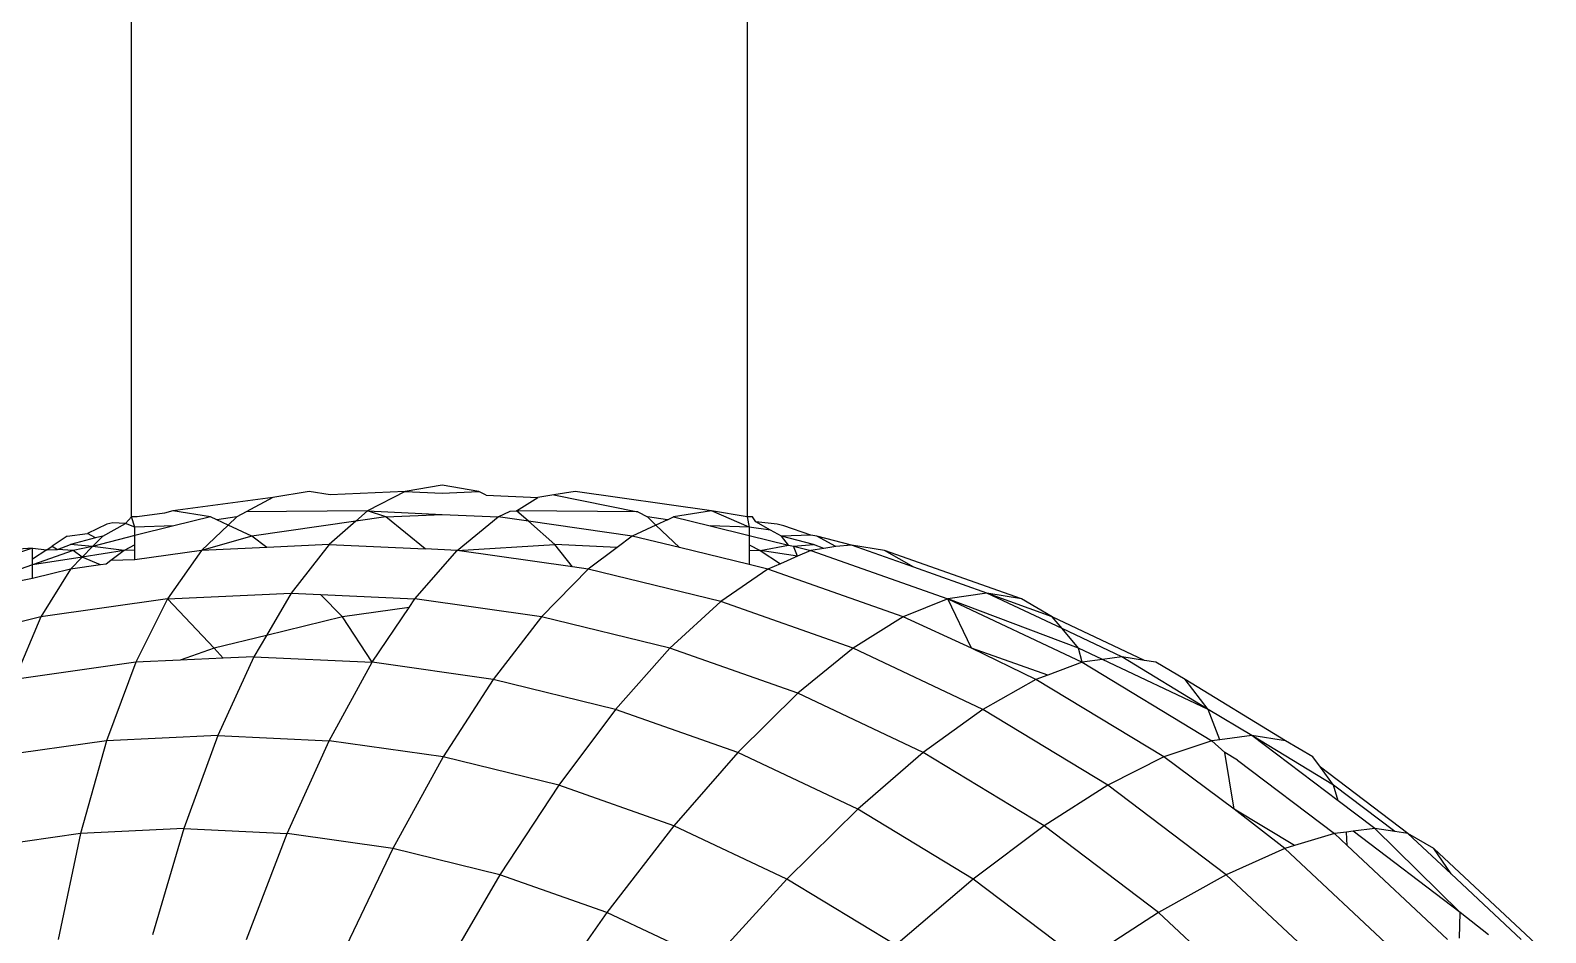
# Model space of a CAD drawing. Header units: millimetres. Extents: x 153 to 4750, y 92 to 3343.
# Drawn here: x 862.87 to 870.27, y 1094.43 to 1098.84 of the extents above; entities that cross this region are included whole.
import ezdxf

# ---------------------------------------------------------------- set-up
doc = ezdxf.new("R2010")
doc.units = ezdxf.units.MM

msp = doc.modelspace()

# ---------------------------------------------------------------- linework, layer by layer
for p, q in [((863.3651, 1096.4606), (863.3812, 1818.6156)), ((866.3812, 1818.6156), (866.371, 1096.4606)), ((864.2317, 1096.5853), (864.0546, 1096.555)), ((864.3351, 1096.5681), (864.2317, 1096.5853)), ((864.7014, 1096.5853), (864.3351, 1096.5681)), ((864.7014, 1096.5853), (864.5171, 1096.4904)), ((864.8812, 1096.6156), (864.7014, 1096.5853)), ((864.7014, 1096.5853), (864.8812, 1096.5769)), ((865.061, 1096.5853), (864.8812, 1096.6156)), ((864.8812, 1096.5769), (865.061, 1096.5853)), ((865.0969, 1096.5668), (865.061, 1096.5853)), ((865.0969, 1096.5668), (865.3483, 1096.555)), ((865.4274, 1096.5681), (865.3483, 1096.555)), ((865.5307, 1096.5853), (865.4274, 1096.5681)), ((865.4274, 1096.5681), (865.8379, 1096.4853)), ((866.1965, 1096.4904), (865.5307, 1096.5853)), ((863.566, 1096.4904), (863.5254, 1096.4796)), ((864.0546, 1096.555), (863.566, 1096.4904)), ((863.7511, 1096.4606), (863.566, 1096.4904)), ((864.0546, 1096.555), (863.9246, 1096.4853)), ((864.5171, 1096.4904), (863.9246, 1096.4853)), ((864.5171, 1096.4904), (864.4595, 1096.4396)), ((864.6067, 1096.4606), (864.5171, 1096.4904)), ((864.5171, 1096.4904), (864.8812, 1096.4734)), ((865.1558, 1096.4606), (865.2135, 1096.4889)), ((865.2135, 1096.4889), (865.2453, 1096.4904)), ((865.2453, 1096.4904), (865.3483, 1096.555)), ((865.8379, 1096.4853), (865.2453, 1096.4904)), ((865.303, 1096.4396), (865.2453, 1096.4904)), ((866.1965, 1096.4904), (866.0114, 1096.4606)), ((866.371, 1096.4606), (866.1965, 1096.4904)), ((866.3812, 1096.4102), (866.1965, 1096.4904)), ((863.2443, 1096.4247), (863.1501, 1096.3801)), ((863.2238, 1096.3673), (863.3351, 1096.4292)), ((863.2728, 1096.4316), (863.2443, 1096.4247)), ((863.3351, 1096.4292), (863.2728, 1096.4316)), ((863.3651, 1096.4606), (863.3351, 1096.4292)), ((863.3812, 1096.4102), (863.3351, 1096.4292)), ((863.3915, 1096.4606), (863.3651, 1096.4606)), ((863.3812, 1096.4102), (863.3651, 1096.4606)), ((863.572, 1096.4169), (863.3812, 1096.4102)), ((863.572, 1096.4169), (863.3812, 1096.3703)), ((863.5254, 1096.4796), (863.3915, 1096.4606)), ((863.7511, 1096.4606), (863.572, 1096.4169)), ((863.8367, 1096.4208), (863.7063, 1096.2969)), ((863.781, 1096.4467), (863.7511, 1096.4606)), ((863.8785, 1096.4606), (863.781, 1096.4467)), ((863.8367, 1096.4208), (863.781, 1096.4467)), ((863.8785, 1096.4606), (863.8367, 1096.4208)), ((863.952, 1096.3673), (863.8367, 1096.4208)), ((863.9246, 1096.4853), (863.8785, 1096.4606)), ((864.4595, 1096.4396), (863.952, 1096.3673)), ((864.4595, 1096.4396), (864.3307, 1096.3261)), ((864.6067, 1096.4606), (864.4595, 1096.4396)), ((864.6067, 1096.4606), (864.8812, 1096.4734)), ((864.7984, 1096.3042), (864.6067, 1096.4606)), ((864.8812, 1096.4734), (865.1558, 1096.4606)), ((864.9551, 1096.2969), (865.1558, 1096.4606)), ((865.303, 1096.4396), (865.1558, 1096.4606)), ((865.8104, 1096.3673), (865.303, 1096.4396)), ((865.4318, 1096.3261), (865.303, 1096.4396)), ((865.9258, 1096.4208), (865.8104, 1096.3673)), ((865.8379, 1096.4853), (865.884, 1096.4606)), ((865.884, 1096.4606), (865.9258, 1096.4208)), ((865.9815, 1096.4467), (865.884, 1096.4606)), ((865.9815, 1096.4467), (865.9258, 1096.4208)), ((865.9258, 1096.4208), (866.0414, 1096.3109)), ((865.9815, 1096.4467), (866.0114, 1096.4606)), ((866.0114, 1096.4606), (866.1904, 1096.4169)), ((866.3812, 1096.4102), (866.1904, 1096.4169)), ((866.1904, 1096.4169), (866.3812, 1096.3704)), ((866.3973, 1096.4606), (866.371, 1096.4606)), ((866.371, 1096.4606), (866.3812, 1096.4102)), ((866.4129, 1096.4372), (866.3973, 1096.4606)), ((866.486, 1096.3965), (866.4129, 1096.4372)), ((866.5181, 1096.4247), (866.4129, 1096.4372)), ((866.5502, 1096.4168), (866.5181, 1096.4247)), ((866.6824, 1096.371), (866.5502, 1096.4168)), ((863.0512, 1096.3673), (862.9766, 1096.3177)), ((863.0512, 1096.3673), (863.1501, 1096.3801)), ((863.1895, 1096.3589), (863.0668, 1096.3261)), ((863.1895, 1096.3589), (863.1501, 1096.3801)), ((863.3812, 1096.3703), (863.1743, 1096.3165)), ((863.2238, 1096.3673), (863.1743, 1096.3165)), ((863.2238, 1096.3673), (863.1895, 1096.3589)), ((863.3812, 1096.3703), (863.3812, 1096.4102)), ((863.3812, 1096.3239), (863.3812, 1096.3703)), ((863.952, 1096.3673), (863.7063, 1096.2969)), ((864.0259, 1096.3119), (863.952, 1096.3673)), ((865.8104, 1096.3673), (865.7366, 1096.3119)), ((866.0414, 1096.3109), (865.8104, 1096.3673)), ((866.486, 1096.3965), (866.3812, 1096.4102)), ((866.3812, 1096.4102), (866.3812, 1096.3704)), ((866.3812, 1096.3704), (866.3812, 1096.3239)), ((866.3812, 1096.3704), (866.5732, 1096.3235)), ((866.5386, 1096.3673), (866.486, 1096.3965)), ((866.6824, 1096.371), (866.5386, 1096.3673)), ((866.6956, 1096.3261), (866.5386, 1096.3673)), ((866.5732, 1096.3235), (866.5386, 1096.3673)), ((866.7113, 1096.3673), (866.6824, 1096.371)), ((866.8812, 1096.3222), (866.7113, 1096.3673)), ((866.8048, 1096.3159), (866.7113, 1096.3673)), ((862.8812, 1096.3088), (862.5983, 1096.2147)), ((862.8812, 1096.3088), (862.7206, 1096.2969)), ((862.8812, 1096.2543), (862.8812, 1096.3088)), ((862.8812, 1096.3088), (862.9511, 1096.3007)), ((862.9511, 1096.3007), (862.8812, 1096.2543)), ((863.0802, 1096.2969), (862.8812, 1096.2271)), ((863.124, 1096.265), (862.8812, 1096.2271)), ((862.9511, 1096.3007), (862.9766, 1096.3177)), ((862.9511, 1096.3007), (863.0033, 1096.3015)), ((862.9766, 1096.3177), (863.0033, 1096.3015)), ((863.0033, 1096.3015), (863.0668, 1096.3261)), ((863.0802, 1096.2969), (863.0033, 1096.3015)), ((863.124, 1096.265), (863.0662, 1096.2057)), ((863.1743, 1096.3165), (863.0668, 1096.3261)), ((863.1743, 1096.3165), (863.0802, 1096.2969)), ((863.124, 1096.265), (863.0802, 1096.2969)), ((863.1743, 1096.3165), (863.124, 1096.265)), ((863.3284, 1096.2969), (863.124, 1096.265)), ((863.2138, 1096.2267), (863.124, 1096.265)), ((863.3284, 1096.2969), (863.1743, 1096.3165)), ((863.3284, 1096.2969), (863.2633, 1096.2478)), ((863.3812, 1096.3239), (863.3284, 1096.2969)), ((863.3812, 1096.2982), (863.3284, 1096.2969)), ((863.3812, 1096.2506), (863.3812, 1096.3239)), ((863.7063, 1096.2969), (863.3812, 1096.2506)), ((863.7063, 1096.2969), (863.5408, 1096.0608)), ((864.0259, 1096.3119), (863.7063, 1096.2969)), ((864.3307, 1096.3261), (864.0259, 1096.3119)), ((864.3307, 1096.3261), (864.1447, 1096.089)), ((864.3307, 1096.3261), (864.7984, 1096.3042)), ((864.7486, 1096.0608), (864.9551, 1096.2969)), ((864.9551, 1096.2969), (864.7984, 1096.3042)), ((864.9551, 1096.2969), (865.4318, 1096.3261)), ((865.5175, 1096.2168), (864.9551, 1096.2969)), ((865.7366, 1096.3119), (865.4318, 1096.3261)), ((865.5175, 1096.2168), (865.4318, 1096.3261)), ((865.7366, 1096.3119), (865.5952, 1096.2057)), ((866.3812, 1096.2281), (866.0414, 1096.3109)), ((866.3812, 1096.3239), (866.4341, 1096.2969)), ((866.3812, 1096.3239), (866.3812, 1096.2982)), ((866.3812, 1096.2982), (866.3812, 1096.2281)), ((866.3812, 1096.2982), (866.4341, 1096.2969)), ((866.4341, 1096.2969), (866.5732, 1096.3235)), ((866.4341, 1096.2969), (866.5341, 1096.2324)), ((866.6168, 1096.2684), (866.4341, 1096.2969)), ((866.6168, 1096.2684), (866.5341, 1096.2324)), ((866.5732, 1096.3235), (866.5982, 1096.3174)), ((866.5982, 1096.3174), (866.6956, 1096.3261)), ((866.5982, 1096.3174), (866.6823, 1096.2969)), ((866.6168, 1096.2684), (866.5982, 1096.3174)), ((866.6823, 1096.2969), (866.6168, 1096.2684)), ((866.7456, 1096.3068), (866.6823, 1096.2969)), ((866.6823, 1096.2969), (867.3513, 1096.0608)), ((866.7456, 1096.3068), (866.6956, 1096.3261)), ((866.8048, 1096.3159), (866.7456, 1096.3068)), ((866.8812, 1096.3222), (866.8048, 1096.3159)), ((867.0419, 1096.2969), (866.8812, 1096.3222)), ((867.1846, 1096.2151), (866.8812, 1096.3222)), ((867.7109, 1096.0608), (867.0419, 1096.2969)), ((867.1846, 1096.2151), (867.0419, 1096.2969)), ((862.8812, 1096.2271), (862.4394, 1096.0708)), ((862.8812, 1096.2271), (862.8812, 1096.2543)), ((862.8812, 1096.1606), (862.8812, 1096.2271)), ((863.0662, 1096.2057), (862.8812, 1096.1606)), ((863.0662, 1096.2057), (862.9218, 1095.9726)), ((863.2138, 1096.2267), (863.0662, 1096.2057)), ((863.2403, 1096.2305), (863.2138, 1096.2267)), ((863.2633, 1096.2478), (863.2403, 1096.2305)), ((863.3812, 1096.2506), (863.2633, 1096.2478)), ((865.5952, 1096.2057), (865.3676, 1095.9726)), ((865.5952, 1096.2057), (865.5175, 1096.2168)), ((866.2428, 1096.0478), (865.5952, 1096.2057)), ((866.4728, 1096.2057), (866.2428, 1096.0478)), ((866.4728, 1096.2057), (866.3812, 1096.2281)), ((866.5341, 1096.2324), (866.4728, 1096.2057)), ((867.1334, 1095.9726), (866.4728, 1096.2057)), ((867.5419, 1096.089), (867.1846, 1096.2151)), ((862.8812, 1096.1606), (862.4394, 1096.0708)), ((863.5408, 1096.0608), (862.9218, 1095.9726)), ((863.5408, 1096.0608), (863.3853, 1095.7508)), ((863.5408, 1096.0608), (864.1447, 1096.089)), ((863.7685, 1095.8198), (863.5408, 1096.0608)), ((864.1447, 1096.089), (864.0234, 1095.882)), ((864.1447, 1096.089), (864.2877, 1096.0823)), ((864.3948, 1095.9726), (864.2877, 1096.0823)), ((864.2877, 1096.0823), (864.7486, 1096.0608)), ((864.7203, 1096.019), (864.7486, 1096.0608)), ((865.3676, 1095.9726), (864.7486, 1096.0608)), ((866.2428, 1096.0478), (865.994, 1095.8198)), ((866.8886, 1095.8198), (866.2428, 1096.0478)), ((867.3513, 1096.0608), (867.1334, 1095.9726)), ((867.5419, 1096.089), (867.3513, 1096.0608)), ((867.3513, 1096.0608), (868.0079, 1095.7508)), ((867.9897, 1095.8198), (867.3513, 1096.0608)), ((867.467, 1095.8198), (867.3513, 1096.0608)), ((867.7109, 1096.0608), (867.5419, 1096.089)), ((867.8616, 1095.9726), (867.5419, 1096.089)), ((867.9095, 1095.9154), (867.5419, 1096.089)), ((867.8616, 1095.9726), (867.7109, 1096.0608)), ((862.9218, 1095.9726), (862.2955, 1095.8198)), ((862.9218, 1095.9726), (862.7939, 1095.6665)), ((864.3948, 1095.9726), (864.0234, 1095.882)), ((864.7203, 1096.019), (864.3948, 1095.9726)), ((864.5392, 1095.7508), (864.3948, 1095.9726)), ((864.5392, 1095.7508), (864.7203, 1096.019)), ((865.3676, 1095.9726), (865.1306, 1095.6665)), ((865.994, 1095.8198), (865.3676, 1095.9726)), ((867.1334, 1095.9726), (866.8886, 1095.8198)), ((867.467, 1095.8198), (867.1334, 1095.9726)), ((867.9095, 1095.9154), (867.8616, 1095.9726)), ((868.3124, 1095.7597), (867.8616, 1095.9726)), ((868.2011, 1095.7777), (867.9095, 1095.9154)), ((867.9897, 1095.8198), (867.9095, 1095.9154)), ((864.0234, 1095.882), (863.7685, 1095.8198)), ((864.0234, 1095.882), (863.9622, 1095.7777)), ((863.3853, 1095.7508), (862.7939, 1095.6665)), ((863.3853, 1095.7508), (863.2427, 1095.3677)), ((863.6015, 1095.7609), (863.3853, 1095.7508)), ((863.7685, 1095.8198), (863.6015, 1095.7609)), ((863.812, 1095.7707), (863.6015, 1095.7609)), ((863.812, 1095.7707), (863.7685, 1095.8198)), ((863.9622, 1095.7777), (863.7863, 1095.3931)), ((863.9622, 1095.7777), (863.812, 1095.7707)), ((863.9622, 1095.7777), (864.5392, 1095.7508)), ((864.3299, 1095.3677), (864.5392, 1095.7508)), ((865.1306, 1095.6665), (864.5392, 1095.7508)), ((865.994, 1095.8198), (865.7289, 1095.5206)), ((866.6186, 1095.5994), (865.994, 1095.8198)), ((866.8886, 1095.8198), (866.6186, 1095.5994)), ((867.5224, 1095.5206), (866.8886, 1095.8198)), ((867.8399, 1095.6882), (867.467, 1095.8198)), ((867.7816, 1095.6665), (867.467, 1095.8198)), ((868.0079, 1095.7508), (867.8399, 1095.6882)), ((868.0079, 1095.7508), (867.9897, 1095.8198)), ((868.1068, 1095.7646), (867.9897, 1095.8198)), ((868.1068, 1095.7646), (868.0079, 1095.7508)), ((868.0079, 1095.7508), (868.6408, 1095.3677)), ((868.2011, 1095.7777), (868.1068, 1095.7646)), ((868.6235, 1095.5206), (868.1068, 1095.7646)), ((868.6235, 1095.5206), (868.2011, 1095.7777)), ((868.3124, 1095.7597), (868.2011, 1095.7777)), ((868.3674, 1095.7508), (868.3124, 1095.7597)), ((868.5098, 1095.6665), (868.3674, 1095.7508)), ((867.8399, 1095.6882), (867.7816, 1095.6665)), ((865.1306, 1095.6665), (864.8872, 1095.2883)), ((865.7289, 1095.5206), (865.1306, 1095.6665)), ((866.6186, 1095.5994), (866.3257, 1095.31)), ((867.2315, 1095.31), (866.6186, 1095.5994)), ((867.7816, 1095.6665), (867.5224, 1095.5206)), ((868.4064, 1095.2883), (867.7816, 1095.6665)), ((868.6235, 1095.5206), (868.5098, 1095.6665)), ((869.0003, 1095.3677), (868.5098, 1095.6665)), ((865.7289, 1095.5206), (865.451, 1095.1508)), ((866.3257, 1095.31), (865.7289, 1095.5206)), ((867.5224, 1095.5206), (867.2315, 1095.31)), ((868.1333, 1095.1508), (867.5224, 1095.5206)), ((868.6803, 1095.3728), (868.6235, 1095.5206)), ((868.8366, 1095.3931), (868.6235, 1095.5206)), ((863.7863, 1095.3931), (863.2427, 1095.3677)), ((863.7863, 1095.3931), (863.6201, 1094.9383)), ((863.7863, 1095.3931), (864.3299, 1095.3677)), ((868.8366, 1095.3931), (868.6803, 1095.3728)), ((869.0003, 1095.3677), (868.8366, 1095.3931)), ((869.258, 1095.0739), (868.8366, 1095.3931)), ((869.2344, 1095.1508), (868.8366, 1095.3931)), ((863.2427, 1095.3677), (862.6855, 1095.2883)), ((863.2427, 1095.3677), (863.1158, 1094.9147)), ((864.1243, 1094.9147), (864.3299, 1095.3677)), ((864.8872, 1095.2883), (864.3299, 1095.3677)), ((866.3257, 1095.31), (866.0133, 1094.9523)), ((866.9112, 1095.0335), (866.3257, 1095.31)), ((867.2315, 1095.31), (866.9112, 1095.0335)), ((867.8223, 1094.9523), (867.2315, 1095.31)), ((868.6408, 1095.3677), (868.4064, 1095.2883)), ((868.6803, 1095.3728), (868.6408, 1095.3677)), ((868.6408, 1095.3677), (868.7045, 1095.31)), ((868.7665, 1095.2724), (868.7045, 1095.31)), ((868.7492, 1095.0335), (868.7045, 1095.31)), ((869.1346, 1095.2883), (869.0003, 1095.3677)), ((864.8872, 1095.2883), (864.6412, 1094.841)), ((865.451, 1095.1508), (864.8872, 1095.2883)), ((868.4064, 1095.2883), (868.1333, 1095.1508)), ((868.7492, 1095.0335), (868.4064, 1095.2883)), ((868.7665, 1095.2724), (869.2389, 1094.9147)), ((869.1705, 1095.2388), (869.1346, 1095.2883)), ((869.2344, 1095.1508), (869.1705, 1095.2388)), ((869.5985, 1094.9147), (869.1705, 1095.2388)), ((865.451, 1095.1508), (865.1642, 1094.7135)), ((866.0133, 1094.9523), (865.451, 1095.1508)), ((868.1333, 1095.1508), (867.8223, 1094.9523)), ((868.7107, 1094.7135), (868.1333, 1095.1508)), ((869.5336, 1094.9242), (869.2344, 1095.1508)), ((869.258, 1095.0739), (869.2344, 1095.1508)), ((866.9112, 1095.0335), (866.565, 1094.6918)), ((867.4757, 1094.6918), (866.9112, 1095.0335)), ((869.0436, 1094.8552), (868.7492, 1095.0335)), ((868.997, 1094.841), (868.7492, 1095.0335)), ((869.4371, 1094.9383), (869.258, 1095.0739)), ((863.6201, 1094.9383), (863.1158, 1094.9147)), ((863.6201, 1094.9383), (863.4664, 1094.4189)), ((863.6201, 1094.9383), (864.1243, 1094.9147)), ((866.0133, 1094.9523), (865.6857, 1094.5294)), ((866.565, 1094.6918), (866.0133, 1094.9523)), ((867.8223, 1094.9523), (867.4757, 1094.6918)), ((868.3807, 1094.5294), (867.8223, 1094.9523)), ((869.4371, 1094.9383), (869.3306, 1094.9256)), ((869.8538, 1094.5294), (869.4371, 1094.9383)), ((869.5336, 1094.9242), (869.4371, 1094.9383)), ((863.1158, 1094.9147), (862.599, 1094.841)), ((863.1158, 1094.9147), (863.0071, 1094.3974)), ((863.9256, 1094.3974), (864.1243, 1094.9147)), ((864.6412, 1094.841), (864.1243, 1094.9147)), ((869.2389, 1094.9147), (869.0436, 1094.8552)), ((869.2975, 1094.9217), (869.2389, 1094.9147)), ((869.2389, 1094.9147), (869.3022, 1094.8555)), ((869.3306, 1094.9256), (869.2975, 1094.9217)), ((869.3022, 1094.8555), (869.2975, 1094.9217)), ((869.8538, 1094.5294), (869.3306, 1094.9256)), ((869.5985, 1094.9147), (869.5336, 1094.9242)), ((869.7252, 1094.841), (869.5985, 1094.9147)), ((869.8088, 1094.718), (869.5985, 1094.9147)), ((864.6412, 1094.841), (864.3964, 1094.3304)), ((865.1642, 1094.7135), (864.6412, 1094.841)), ((868.997, 1094.841), (868.7107, 1094.7135)), ((869.0436, 1094.8552), (868.997, 1094.841)), ((869.5429, 1094.3304), (868.997, 1094.841)), ((869.3022, 1094.8555), (869.7919, 1094.3974)), ((870.2711, 1094.3304), (869.7252, 1094.841)), ((869.8088, 1094.718), (869.7252, 1094.841)), ((865.1642, 1094.7135), (864.8727, 1094.2142)), ((865.6857, 1094.5294), (865.1642, 1094.7135)), ((868.7107, 1094.7135), (868.3807, 1094.5294)), ((869.2445, 1094.2142), (868.7107, 1094.7135)), ((870.1514, 1094.3974), (869.8088, 1094.718)), ((866.565, 1094.6918), (866.1975, 1094.2878)), ((867.0969, 1094.3698), (866.565, 1094.6918)), ((867.4757, 1094.6918), (867.0969, 1094.3698)), ((868.0092, 1094.2878), (867.4757, 1094.6918)), ((865.6857, 1094.5294), (865.3478, 1094.0465)), ((866.1975, 1094.2878), (865.6857, 1094.5294)), ((868.3807, 1094.5294), (868.0092, 1094.2878)), ((868.8969, 1094.0465), (868.3807, 1094.5294)), ((869.8503, 1094.4037), (869.8538, 1094.5294)), ((869.9923, 1094.4189), (869.8538, 1094.5294))]:
    msp.add_line(p, q)

doc.saveas('drawing.dxf')
